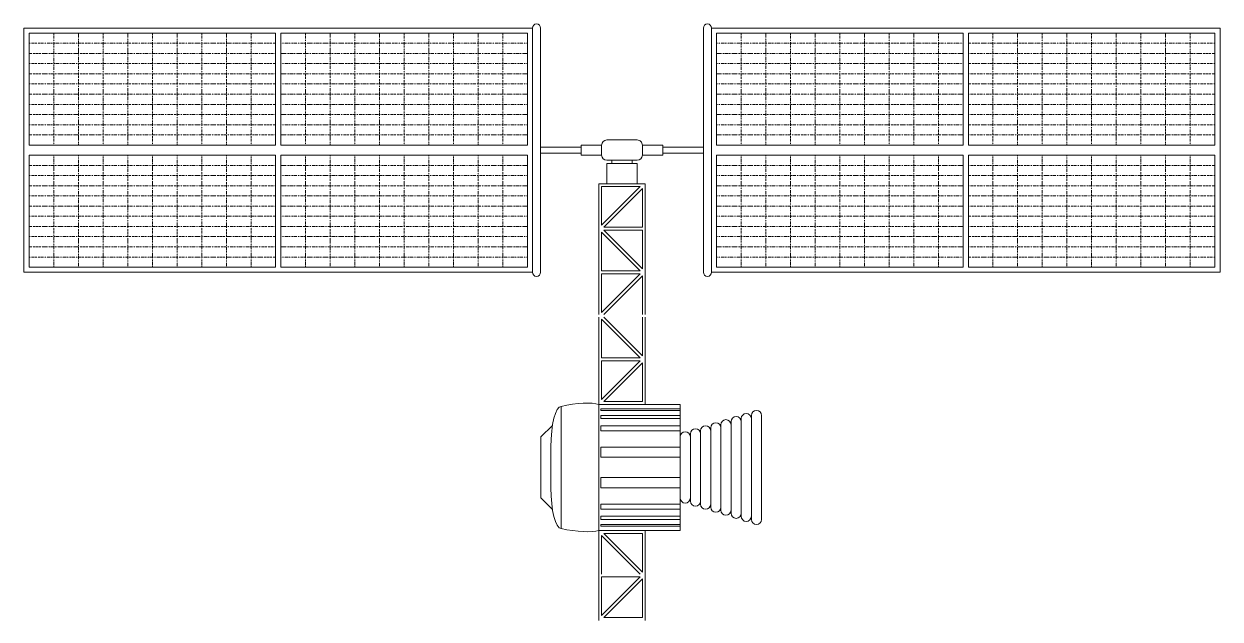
# Model space of a CAD drawing. Header units: millimetres. Extents: x -890 to 1369, y -178 to 677.
# Drawn here: x 781 to 1369, y 384 to 677 of the extents above; entities that cross this region are included whole.
import ezdxf

# ---------------------------------------------------------------- set-up
doc = ezdxf.new("R2010")
doc.units = ezdxf.units.MM
doc.linetypes.add('DASHDOT', pattern=[1, 0.5, -0.25, 0, -0.25])

msp = doc.modelspace()

# ---------------------------------------------------------------- linework, layer by layer
at = {"linetype": 'DASHDOT', "lineweight": 5}
for p, q in [((795.7093162201518, 672.3355996626565), (795.7093162201518, 617.3355996626565)), ((807.8343162201518, 617.3355996626565), (807.8343162201518, 672.3355996626565)), ((819.9593162201518, 672.3355996626565), (819.9593162201518, 617.3355996626565)), ((832.0843162201518, 617.3355996626565), (832.0843162201518, 672.3355996626565)), ((844.2093162201518, 672.3355996626565), (844.2093162201518, 617.3355996626565)), ((856.3343162201518, 617.3355996626565), (856.3343162201518, 672.3355996626565)), ((868.4593162201518, 672.3355996626565), (868.4593162201518, 617.3355996626565)), ((880.5843162201518, 617.3355996626565), (880.5843162201518, 672.3355996626565)), ((892.7093162201518, 672.3355996626565), (892.7093162201518, 617.3355996626565)), ((919.3793900116043, 672.3355996626565), (919.3793900116043, 617.3355996626565)), ((931.5043900116043, 617.3355996626565), (931.5043900116043, 672.3355996626565)), ((943.6293900116043, 672.3355996626565), (943.6293900116043, 617.3355996626565)), ((955.7543900116043, 617.3355996626565), (955.7543900116043, 672.3355996626565)), ((967.8793900116043, 672.3355996626565), (967.8793900116043, 617.3355996626565)), ((980.0043900116043, 617.3355996626565), (980.0043900116043, 672.3355996626565)), ((992.1293900116043, 672.3355996626565), (992.1293900116043, 617.3355996626565)), ((1004.254390011604, 617.3355996626565), (1004.254390011604, 672.3355996626565)), ((1016.379390011604, 672.3355996626565), (1016.379390011604, 617.3355996626565)), ((1133.629390011604, 672.3355996626565), (1133.629390011604, 617.3355996626565)), ((1145.754390011604, 617.3355996626565), (1145.754390011604, 672.3355996626565)), ((1157.879390011604, 672.3355996626565), (1157.879390011604, 617.3355996626565)), ((1170.004390011604, 617.3355996626565), (1170.004390011604, 672.3355996626565)), ((1182.129390011604, 672.3355996626565), (1182.129390011604, 617.3355996626565)), ((1194.254390011604, 617.3355996626565), (1194.254390011604, 672.3355996626565)), ((1206.379390011604, 672.3355996626565), (1206.379390011604, 617.3355996626565)), ((1218.504390011604, 617.3355996626565), (1218.504390011604, 672.3355996626565)), ((1230.629390011604, 672.3355996626565), (1230.629390011604, 617.3355996626565)), ((1257.299463803057, 672.3355996626565), (1257.299463803057, 617.3355996626565)), ((1269.424463803057, 617.3355996626565), (1269.424463803057, 672.3355996626565)), ((1281.549463803057, 672.3355996626565), (1281.549463803057, 617.3355996626565)), ((1293.674463803057, 617.3355996626565), (1293.674463803057, 672.3355996626565)), ((1305.799463803057, 672.3355996626565), (1305.799463803057, 617.3355996626565)), ((1317.924463803057, 617.3355996626565), (1317.924463803057, 672.3355996626565)), ((1330.049463803057, 672.3355996626565), (1330.049463803057, 617.3355996626565)), ((1342.174463803057, 617.3355996626565), (1342.174463803057, 672.3355996626565)), ((1354.299463803057, 672.3355996626565), (1354.299463803057, 617.3355996626565)), ((783.5843162201518, 667.3355996626565), (904.8343162201518, 667.3355996626565)), ((1028.504390011604, 667.3355996626565), (907.2543900116043, 667.3355996626565)), ((1121.504390011604, 667.3355996626565), (1242.754390011604, 667.3355996626565)), ((1366.424463803057, 667.3355996626565), (1245.174463803057, 667.3355996626565)), ((904.8343162201518, 662.3355996626565), (783.5843162201518, 662.3355996626565)), ((907.2543900116043, 662.3355996626565), (1028.504390011604, 662.3355996626565)), ((1242.754390011604, 662.3355996626565), (1121.504390011604, 662.3355996626565)), ((1245.174463803057, 662.3355996626565), (1366.424463803057, 662.3355996626565)), ((783.5843162201518, 657.3355996626565), (904.8343162201518, 657.3355996626565)), ((1028.504390011604, 657.3355996626565), (907.2543900116043, 657.3355996626565)), ((1121.504390011604, 657.3355996626565), (1242.754390011604, 657.3355996626565)), ((1366.424463803057, 657.3355996626565), (1245.174463803057, 657.3355996626565)), ((904.8343162201518, 652.3355996626565), (783.5843162201518, 652.3355996626565)), ((783.5843162201518, 647.3355996626565), (904.8343162201518, 647.3355996626565)), ((907.2543900116043, 652.3355996626565), (1028.504390011604, 652.3355996626565)), ((1028.504390011604, 647.3355996626565), (907.2543900116043, 647.3355996626565)), ((1242.754390011604, 652.3355996626565), (1121.504390011604, 652.3355996626565)), ((1121.504390011604, 647.3355996626565), (1242.754390011604, 647.3355996626565)), ((1245.174463803057, 652.3355996626565), (1366.424463803057, 652.3355996626565)), ((1366.424463803057, 647.3355996626565), (1245.174463803057, 647.3355996626565)), ((904.8343162201518, 642.3355996626565), (783.5843162201518, 642.3355996626565)), ((907.2543900116043, 642.3355996626565), (1028.504390011604, 642.3355996626565)), ((1242.754390011604, 642.3355996626565), (1121.504390011604, 642.3355996626565)), ((1245.174463803057, 642.3355996626565), (1366.424463803057, 642.3355996626565)), ((783.5843162201518, 637.3355996626565), (904.8343162201518, 637.3355996626565)), ((1028.504390011604, 637.3355996626565), (907.2543900116043, 637.3355996626565)), ((1121.504390011604, 637.3355996626565), (1242.754390011604, 637.3355996626565)), ((1366.424463803057, 637.3355996626565), (1245.174463803057, 637.3355996626565)), ((904.8343162201518, 632.3355996626565), (783.5843162201518, 632.3355996626565)), ((907.2543900116043, 632.3355996626565), (1028.504390011604, 632.3355996626565)), ((1242.754390011604, 632.3355996626565), (1121.504390011604, 632.3355996626565)), ((1245.174463803057, 632.3355996626565), (1366.424463803057, 632.3355996626565)), ((783.5843162201518, 627.3355996626565), (904.8343162201518, 627.3355996626565)), ((1028.504390011604, 627.3355996626565), (907.2543900116043, 627.3355996626565)), ((1121.504390011604, 627.3355996626565), (1242.754390011604, 627.3355996626565)), ((1366.424463803057, 627.3355996626565), (1245.174463803057, 627.3355996626565)), ((904.8343162201518, 622.3355996626565), (783.5843162201518, 622.3355996626565)), ((907.2543900116043, 622.3355996626565), (1028.504390011604, 622.3355996626565)), ((1242.754390011604, 622.3355996626565), (1121.504390011604, 622.3355996626565)), ((1245.174463803057, 622.3355996626565), (1366.424463803057, 622.3355996626565)), ((795.7093162201518, 557.3355996626565), (795.7093162201518, 612.3355996626565)), ((807.8343162201518, 612.3355996626565), (807.8343162201518, 557.3355996626565)), ((819.9593162201518, 557.3355996626565), (819.9593162201518, 612.3355996626565)), ((832.0843162201518, 612.3355996626565), (832.0843162201518, 557.3355996626565)), ((844.2093162201518, 557.3355996626565), (844.2093162201518, 612.3355996626565)), ((856.3343162201518, 612.3355996626565), (856.3343162201518, 557.3355996626565)), ((868.4593162201518, 557.3355996626565), (868.4593162201518, 612.3355996626565)), ((880.5843162201518, 612.3355996626565), (880.5843162201518, 557.3355996626565)), ((892.7093162201518, 557.3355996626565), (892.7093162201518, 612.3355996626565)), ((919.3793900116043, 557.3355996626565), (919.3793900116043, 612.3355996626565)), ((931.5043900116043, 612.3355996626565), (931.5043900116043, 557.3355996626565)), ((943.6293900116043, 557.3355996626565), (943.6293900116043, 612.3355996626565)), ((955.7543900116043, 612.3355996626565), (955.7543900116043, 557.3355996626565)), ((967.8793900116043, 557.3355996626565), (967.8793900116043, 612.3355996626565)), ((980.0043900116043, 612.3355996626565), (980.0043900116043, 557.3355996626565)), ((992.1293900116043, 557.3355996626565), (992.1293900116043, 612.3355996626565)), ((1004.254390011604, 612.3355996626565), (1004.254390011604, 557.3355996626565)), ((1016.379390011604, 557.3355996626565), (1016.379390011604, 612.3355996626565)), ((1133.629390011604, 557.3355996626565), (1133.629390011604, 612.3355996626565)), ((1145.754390011604, 612.3355996626565), (1145.754390011604, 557.3355996626565)), ((1157.879390011604, 557.3355996626565), (1157.879390011604, 612.3355996626565)), ((1170.004390011604, 612.3355996626565), (1170.004390011604, 557.3355996626565)), ((1182.129390011604, 557.3355996626565), (1182.129390011604, 612.3355996626565)), ((1194.254390011604, 612.3355996626565), (1194.254390011604, 557.3355996626565)), ((1206.379390011604, 557.3355996626565), (1206.379390011604, 612.3355996626565)), ((1218.504390011604, 612.3355996626565), (1218.504390011604, 557.3355996626565)), ((1230.629390011604, 557.3355996626565), (1230.629390011604, 612.3355996626565)), ((1257.299463803057, 557.3355996626565), (1257.299463803057, 612.3355996626565)), ((1269.424463803057, 612.3355996626565), (1269.424463803057, 557.3355996626565)), ((1281.549463803057, 557.3355996626565), (1281.549463803057, 612.3355996626565)), ((1293.674463803057, 612.3355996626565), (1293.674463803057, 557.3355996626565)), ((1305.799463803057, 557.3355996626565), (1305.799463803057, 612.3355996626565)), ((1317.924463803057, 612.3355996626565), (1317.924463803057, 557.3355996626565)), ((1330.049463803057, 557.3355996626565), (1330.049463803057, 612.3355996626565)), ((1342.174463803057, 612.3355996626565), (1342.174463803057, 557.3355996626565)), ((1354.299463803057, 557.3355996626565), (1354.299463803057, 612.3355996626565)), ((904.8343162201518, 607.3355996626565), (783.5843162201518, 607.3355996626565)), ((907.2543900116043, 607.3355996626565), (1028.504390011604, 607.3355996626565)), ((1242.754390011604, 607.3355996626565), (1121.504390011604, 607.3355996626565)), ((1245.174463803057, 607.3355996626565), (1366.424463803057, 607.3355996626565)), ((783.5843162201518, 602.3355996626565), (904.8343162201518, 602.3355996626565)), ((1028.504390011604, 602.3355996626565), (907.2543900116043, 602.3355996626565)), ((1121.504390011604, 602.3355996626565), (1242.754390011604, 602.3355996626565)), ((1366.424463803057, 602.3355996626565), (1245.174463803057, 602.3355996626565)), ((904.8343162201518, 597.3355996626565), (783.5843162201518, 597.3355996626565)), ((907.2543900116043, 597.3355996626565), (1028.504390011604, 597.3355996626565)), ((1242.754390011604, 597.3355996626565), (1121.504390011604, 597.3355996626565)), ((1245.174463803057, 597.3355996626565), (1366.424463803057, 597.3355996626565)), ((783.5843162201518, 592.3355996626565), (904.8343162201518, 592.3355996626565)), ((1028.504390011604, 592.3355996626565), (907.2543900116043, 592.3355996626565)), ((1121.504390011604, 592.3355996626565), (1242.754390011604, 592.3355996626565)), ((1366.424463803057, 592.3355996626565), (1245.174463803057, 592.3355996626565)), ((904.8343162201518, 587.3355996626565), (783.5843162201518, 587.3355996626565)), ((783.5843162201518, 582.3355996626565), (904.8343162201518, 582.3355996626565)), ((907.2543900116043, 587.3355996626565), (1028.504390011604, 587.3355996626565)), ((1028.504390011604, 582.3355996626565), (907.2543900116043, 582.3355996626565)), ((1242.754390011604, 587.3355996626565), (1121.504390011604, 587.3355996626565)), ((1121.504390011604, 582.3355996626565), (1242.754390011604, 582.3355996626565)), ((1245.174463803057, 587.3355996626565), (1366.424463803057, 587.3355996626565)), ((1366.424463803057, 582.3355996626565), (1245.174463803057, 582.3355996626565)), ((904.8343162201518, 577.3355996626565), (783.5843162201518, 577.3355996626565)), ((907.2543900116043, 577.3355996626565), (1028.504390011604, 577.3355996626565)), ((1242.754390011604, 577.3355996626565), (1121.504390011604, 577.3355996626565)), ((1245.174463803057, 577.3355996626565), (1366.424463803057, 577.3355996626565)), ((783.5843162201518, 572.3355996626565), (904.8343162201518, 572.3355996626565)), ((1028.504390011604, 572.3355996626565), (907.2543900116043, 572.3355996626565)), ((1121.504390011604, 572.3355996626565), (1242.754390011604, 572.3355996626565)), ((1366.424463803057, 572.3355996626565), (1245.174463803057, 572.3355996626565)), ((904.8343162201518, 567.3355996626565), (783.5843162201518, 567.3355996626565)), ((907.2543900116043, 567.3355996626565), (1028.504390011604, 567.3355996626565)), ((1242.754390011604, 567.3355996626565), (1121.504390011604, 567.3355996626565)), ((1245.174463803057, 567.3355996626565), (1366.424463803057, 567.3355996626565)), ((783.5843162201518, 562.3355996626565), (904.8343162201518, 562.3355996626565)), ((1028.504390011604, 562.3355996626565), (907.2543900116043, 562.3355996626565)), ((1121.504390011604, 562.3355996626565), (1242.754390011604, 562.3355996626565)), ((1366.424463803057, 562.3355996626565), (1245.174463803057, 562.3355996626565))]:
    msp.add_line(p, q, dxfattribs=at)
at = {"lineweight": 13}
for p, q in [((1031.004390011604, 554.8355996626565), (1031.004390011604, 674.8355996626565)), ((1035.004390011604, 674.8355996626565), (1035.004390011604, 616.3355996626565)), ((1115.004390011604, 674.8355996626565), (1115.004390011604, 616.3355996626565)), ((1119.004390011604, 554.8355996626565), (1119.004390011604, 674.8355996626565)), ((1067.504390011604, 619.8355996626565), (1075.004390011604, 619.8355996626563)), ((1082.504390011604, 619.8355996626565), (1075.004390011604, 619.8355996626563)), ((1055.004390011604, 616.3355996626565), (1035.004390011604, 616.3355996626565)), ((1035.004390011604, 616.3355996626565), (1035.004390011604, 613.3355996626565)), ((1035.004390011604, 613.3355996626565), (1055.004390011604, 613.3355996626565)), ((1035.004390011604, 613.3355996626565), (1035.004390011604, 554.8355996626565)), ((1065.004390011604, 617.3355996626565), (1055.004390011604, 617.3355996626565)), ((1055.004390011604, 617.3355996626565), (1055.004390011604, 612.3355996626565)), ((1055.004390011604, 617.3355996626565), (1055.004390011604, 616.3355996626565)), ((1055.004390011604, 612.3355996626565), (1065.004390011604, 612.3355996626565)), ((1065.004390011604, 612.3355996626565), (1065.004390011604, 617.3355996626565)), ((1085.004390011604, 612.3355996626565), (1085.004390011604, 617.3355996626565)), ((1085.004390011604, 617.3355996626565), (1095.004390011604, 617.3355996626565)), ((1095.004390011604, 612.3355996626565), (1085.004390011604, 612.3355996626565)), ((1095.004390011604, 617.3355996626565), (1095.004390011604, 612.3355996626565)), ((1095.004390011604, 617.3355996626565), (1095.004390011604, 616.3355996626565)), ((1095.004390011604, 616.3355996626565), (1115.004390011604, 616.3355996626565)), ((1115.004390011604, 613.3355996626565), (1095.004390011604, 613.3355996626565)), ((1115.004390011604, 616.3355996626565), (1115.004390011604, 613.3355996626565)), ((1115.004390011604, 613.3355996626565), (1115.004390011604, 554.8355996626565)), ((1070.004390011604, 609.8355996626565), (1067.504390011604, 609.8355996626565)), ((1082.504390011604, 608.3355996626565), (1067.504390011604, 608.3355996626565)), ((1067.504390011604, 608.3355996626565), (1067.504390011604, 598.3355996626565)), ((1080.004390011604, 609.8355996626565), (1070.004390011604, 609.8355996626565)), ((1070.004390011604, 609.8355996626565), (1070.004390011604, 608.3355996626565)), ((1080.004390011604, 608.3355996626565), (1080.004390011604, 609.8355996626565)), ((1080.004390011604, 609.8355996626565), (1082.504390011604, 609.8355996626565)), ((1082.504390011604, 598.3355996626565), (1082.504390011604, 608.3355996626565)), ((1045.055830290103, 488.9604421072334), (1045.055830290103, 428.9604421072337)), ((1063.604390011604, 489.9355996626563), (1063.604390011604, 427.9852845518108)), ((1133.604390011604, 481.4604421072336), (1133.604390011604, 482.9604421072336)), ((1138.604390011604, 484.4604421072336), (1138.604390011604, 482.9604421072336)), ((1138.604390011604, 482.9604421072336), (1138.604390011604, 434.9604421072336)), ((1143.604390011604, 484.4604421072336), (1143.604390011604, 433.4604421072336)), ((1035.055830290103, 473.9604421072336), (1040.829123123241, 479.6449703799088)), ((1113.604390011604, 475.4604421072336), (1113.604390011604, 476.9604421072336)), ((1118.604390011604, 476.9604421072336), (1118.604390011604, 478.4604421072336)), ((1118.604390011604, 476.9604421072336), (1118.604390011604, 440.9604421072336)), ((1123.604390011604, 479.9604421072336), (1123.604390011604, 478.4604421072336)), ((1123.604390011604, 478.4604421072336), (1123.604390011604, 439.4604421072336)), ((1128.604390011604, 479.9604421072336), (1128.604390011604, 481.4604421072336)), ((1128.604390011604, 479.9604421072336), (1128.604390011604, 437.9604421072336)), ((1133.604390011604, 481.4604421072336), (1133.604390011604, 436.4604421072336)), ((1035.055830290103, 458.9604421072336), (1035.055830290103, 473.9604421072336)), ((1108.604390011604, 473.9604421072336), (1108.604390011604, 475.4604421072336)), ((1108.604390011604, 473.9604421072336), (1108.604390011604, 443.9604421072336)), ((1113.604390011604, 475.4604421072336), (1113.604390011604, 442.4604421072336)), ((1040.055830290103, 468.9604421072335), (1040.055830290103, 458.9604421072336)), ((1035.055830290103, 458.9604421072336), (1035.055830290103, 443.9604421072336)), ((1040.055830290103, 448.9604421072336), (1040.055830290103, 458.9604421072336)), ((1035.055830290103, 443.9604421072336), (1040.829123123241, 438.2759138345584)), ((1108.604390011604, 443.9604421072336), (1108.604390011604, 442.4604421072336)), ((1113.604390011604, 442.4604421072336), (1113.604390011604, 440.9604421072336)), ((1118.604390011604, 440.9604421072336), (1118.604390011604, 439.4604421072336)), ((1123.604390011604, 437.9604421072336), (1123.604390011604, 439.4604421072336)), ((1128.604390011604, 437.9604421072336), (1128.604390011604, 436.4604421072336)), ((1133.604390011604, 436.4604421072336), (1133.604390011604, 434.9604421072336)), ((1138.604390011604, 433.4604421072336), (1138.604390011604, 434.9604421072336)), ((1063.604390011604, 427.9852845518108), (1086.404390011604, 427.9852845518108))]:
    msp.add_line(p, q, dxfattribs=at)
at = {"lineweight": 5}
for p, q in [((1063.604390011604, 596.9355996626564), (1063.604390011604, 598.3355996626565)), ((1063.604390011604, 598.3355996626565), (1086.404390011604, 598.3355996626565)), ((1063.604390011604, 576.9355996626564), (1063.604390011604, 596.9355996626564)), ((1065.004390011604, 577.9355996626564), (1065.004390011604, 596.9355996626564)), ((1065.004390011604, 577.9355996626564), (1084.004390011604, 596.9355996626564)), ((1065.004390011604, 596.9355996626564), (1084.004390011604, 596.9355996626564)), ((1066.004390011604, 576.9355996626564), (1085.004390011604, 595.9355996626564)), ((1085.004390011604, 595.9355996626564), (1085.004390011604, 576.9355996626564)), ((1086.404390011604, 598.3355996626565), (1086.404390011604, 596.9355996626564)), ((1086.404390011604, 596.9355996626564), (1086.404390011604, 576.9355996626564)), ((1063.604390011604, 575.5355996626565), (1063.604390011604, 576.9355996626564)), ((1066.004390011604, 576.9355996626564), (1085.004390011604, 576.9355996626564)), ((1086.404390011604, 576.9355996626564), (1086.404390011604, 575.5355996626565)), ((1063.604390011604, 575.5355996626565), (1063.604390011604, 555.5355996626565)), ((1065.004390011604, 574.5355996626565), (1065.004390011604, 555.5355996626565)), ((1065.004390011604, 574.5355996626565), (1084.004390011604, 555.5355996626565)), ((1085.004390011604, 575.5355996626565), (1066.004390011604, 575.5355996626565)), ((1066.004390011604, 575.5355996626565), (1085.004390011604, 556.5355996626565)), ((1085.004390011604, 556.5355996626565), (1085.004390011604, 575.5355996626565)), ((1086.404390011604, 554.1355996626564), (1086.404390011604, 575.5355996626565)), ((1086.404390011604, 554.1355996626564), (1086.404390011604, 575.5355996626565)), ((1063.604390011604, 555.5355996626565), (1063.604390011604, 554.1355996626564)), ((1063.604390011604, 555.5355996626565), (1063.604390011604, 554.1355996626564)), ((1063.604390011604, 534.1355996626564), (1063.604390011604, 554.1355996626564)), ((1065.004390011604, 555.5355996626565), (1084.004390011604, 555.5355996626565)), ((1065.004390011604, 535.1355996626564), (1065.004390011604, 554.1355996626564)), ((1065.004390011604, 535.1355996626564), (1084.004390011604, 554.1355996626564)), ((1065.004390011604, 554.1355996626564), (1084.004390011604, 554.1355996626564)), ((1066.004390011604, 534.1355996626564), (1085.004390011604, 553.1355996626564)), ((1085.004390011604, 553.1355996626564), (1085.004390011604, 534.1355996626564)), ((1086.404390011604, 554.1355996626564), (1086.404390011604, 534.1355996626564)), ((1063.604390011604, 532.7355996626566), (1063.604390011604, 512.7355996626563)), ((1065.004390011604, 531.7355996626566), (1065.004390011604, 512.7355996626566)), ((1065.004390011604, 531.7355996626566), (1084.004390011604, 512.7355996626566)), ((1066.004390011604, 532.7355996626566), (1085.004390011604, 513.7355996626566)), ((1085.004390011604, 513.7355996626566), (1085.004390011604, 532.7355996626566)), ((1086.404390011604, 511.3355996626565), (1086.404390011604, 532.7355996626566)), ((1086.404390011604, 511.3355996626564), (1086.404390011604, 532.7355996626563)), ((1063.604390011604, 491.3355996626564), (1063.604390011604, 512.7355996626563)), ((1065.004390011604, 512.7355996626566), (1084.004390011604, 512.7355996626566)), ((1065.004390011604, 492.3355996626563), (1065.004390011604, 511.3355996626564)), ((1065.004390011604, 492.3355996626564), (1084.004390011604, 511.3355996626564)), ((1065.004390011604, 511.3355996626564), (1084.004390011604, 511.3355996626564)), ((1066.004390011604, 491.3355996626564), (1085.004390011604, 510.3355996626564)), ((1085.004390011604, 510.3355996626563), (1085.004390011604, 491.3355996626564)), ((1086.404390011604, 511.3355996626564), (1086.404390011604, 491.3355996626564)), ((1063.604390011604, 491.3355996626564), (1063.604390011604, 489.9355996626564)), ((1066.004390011604, 491.3355996626564), (1085.004390011604, 491.3355996626564)), ((1086.404390011604, 489.9355996626565), (1086.404390011604, 491.3355996626564)), ((1063.604390011604, 426.5852845518108), (1063.604390011604, 427.9852845518108)), ((1063.604390011604, 426.5852845518108), (1063.604390011604, 405.1852845518109)), ((1065.004390011604, 425.585284551811), (1065.004390011604, 406.5852845518108)), ((1065.004390011604, 425.5852845518108), (1084.004390011604, 406.5852845518108)), ((1066.004390011604, 426.5852845518108), (1085.004390011604, 407.5852845518108)), ((1066.004390011604, 426.5852845518108), (1085.004390011604, 426.5852845518108)), ((1085.004390011604, 407.585284551811), (1085.004390011604, 426.5852845518108)), ((1086.404390011604, 427.9852845518108), (1086.404390011604, 426.5852845518108)), ((1086.404390011604, 406.5852845518108), (1086.404390011604, 426.5852845518108)), ((1086.404390011604, 406.5852845518108), (1086.404390011604, 385.1852845518108)), ((1086.404390011604, 406.5852845518108), (1086.404390011604, 385.1852845518109)), ((1063.604390011604, 385.1852845518108), (1063.604390011604, 405.1852845518109)), ((1065.004390011604, 386.1852845518107), (1065.004390011604, 405.1852845518108)), ((1065.004390011604, 405.1852845518108), (1084.004390011604, 405.1852845518108)), ((1065.004390011604, 386.1852845518108), (1084.004390011604, 405.1852845518108)), ((1066.004390011604, 385.1852845518108), (1085.004390011604, 404.1852845518108)), ((1085.004390011604, 404.1852845518107), (1085.004390011604, 385.1852845518108)), ((1063.604390011604, 385.1852845518108), (1063.604390011604, 383.7852845518108)), ((1085.004390011604, 385.1852845518108), (1066.004390011604, 385.1852845518108)), ((1086.404390011604, 383.7852845518108), (1086.404390011604, 385.1852845518108))]:
    msp.add_line(p, q, dxfattribs=at)
at = {"lineweight": 13}
for points in [[(1031.004390011604, 674.8355996626565), (781.0043900116043, 674.8355996626565), (781.0043900116043, 554.8355996626565), (1031.004390011604, 554.8355996626565)], [(1119.004390011604, 674.8355996626565), (1369.004390011604, 674.8355996626565), (1369.004390011604, 554.8355996626565), (1119.004390011604, 554.8355996626565)], [(1063.604390011604, 489.9355996626563), (1103.604390011604, 489.9355996626563), (1103.604390011604, 427.9852845518108), (1063.604390011604, 427.9852845518108)]]:
    msp.add_lwpolyline(points, close=True, dxfattribs=at)
at = {"lineweight": 9}
for points in [[(904.7543900116043, 617.3355996626565), (783.5043900116043, 617.3355996626565), (783.5043900116043, 672.3355996626565), (904.7543900116043, 672.3355996626565)], [(1028.504390011604, 617.3355996626565), (907.2543900116043, 617.3355996626565), (907.2543900116043, 672.3355996626565), (1028.504390011604, 672.3355996626565)], [(1121.504390011604, 617.3355996626565), (1242.754390011604, 617.3355996626565), (1242.754390011604, 672.3355996626565), (1121.504390011604, 672.3355996626565)], [(1245.254390011604, 617.3355996626565), (1366.504390011604, 617.3355996626565), (1366.504390011604, 672.3355996626565), (1245.254390011604, 672.3355996626565)], [(904.7543900116043, 612.3355996626565), (783.5043900116043, 612.3355996626565), (783.5043900116043, 557.3355996626565), (904.7543900116043, 557.3355996626565)], [(1028.504390011604, 612.3355996626565), (907.2543900116043, 612.3355996626565), (907.2543900116043, 557.3355996626565), (1028.504390011604, 557.3355996626565)], [(1121.504390011604, 612.3355996626565), (1242.754390011604, 612.3355996626565), (1242.754390011604, 557.3355996626565), (1121.504390011604, 557.3355996626565)], [(1245.254390011604, 612.3355996626565), (1366.504390011604, 612.3355996626565), (1366.504390011604, 557.3355996626565), (1245.254390011604, 557.3355996626565)], [(1064.604390011604, 486.9604421072336), (1103.604390011604, 486.9604421072336), (1103.604390011604, 487.7604421072336), (1064.604390011604, 487.7604421072336)], [(1064.604390011604, 482.9604421072336), (1103.604390011604, 482.9604421072336), (1103.604390011604, 484.4604421072336), (1064.604390011604, 484.4604421072336)], [(1064.604390011604, 476.9604421072336), (1103.604390011604, 476.9604421072336), (1103.604390011604, 479.4604421072336), (1064.604390011604, 479.4604421072336)], [(1064.604390011604, 468.9604421072336), (1103.604390011604, 468.9604421072336), (1103.604390011604, 463.9604421072336), (1064.604390011604, 463.9604421072336)], [(1064.604390011604, 448.9604421072336), (1103.604390011604, 448.9604421072336), (1103.604390011604, 453.9604421072336), (1064.604390011604, 453.9604421072336)], [(1064.604390011604, 440.9604421072336), (1103.604390011604, 440.9604421072336), (1103.604390011604, 438.4604421072336), (1064.604390011604, 438.4604421072336)], [(1064.604390011604, 434.9604421072336), (1103.604390011604, 434.9604421072336), (1103.604390011604, 433.4604421072336), (1064.604390011604, 433.4604421072336)], [(1064.604390011604, 430.9604421072336), (1103.604390011604, 430.9604421072336), (1103.604390011604, 430.1604421072336), (1064.604390011604, 430.1604421072336)]]:
    msp.add_lwpolyline(points, close=True, dxfattribs=at)
at = {"lineweight": 13}
for centre, radius, start, end in [((1033.004390011604, 674.8355996626565), 2, 0, 180), ((1117.004390011604, 674.8355996626565), 2, 0, 180), ((1067.504390011604, 617.3355996626565), 2.5, 90.00000000000001, 180), ((1082.504390011604, 617.3355996626565), 2.5, 0, 90.00000000000001), ((1067.504390011604, 612.3355996626565), 2.5, 180, 270), ((1082.504390011604, 612.3355996626565), 2.5, 270, 0), ((1033.004390011604, 554.8355996626565), 2, 180, 0), ((1117.004390011604, 554.8355996626565), 2, 180, 0), ((1126.104390011604, 479.9604421072336), 2.5, 0, 180), ((1131.104390011604, 481.4604421072336), 2.5, 0, 180), ((1136.104390011604, 482.9604421072336), 2.5, 0, 180), ((1141.104390011604, 484.4604421072336), 2.5, 0, 180), ((1106.104390011604, 473.9604421072336), 2.5, 0, 180), ((1111.104390011604, 475.4604421072336), 2.5, 0, 180), ((1116.104390011604, 476.9604421072336), 2.5, 0, 180), ((1121.104390011604, 478.4604421072336), 2.5, 0, 180), ((1106.104390011604, 443.9604421072336), 2.5, 180, 0), ((1111.104390011604, 442.4604421072336), 2.5, 180, 0), ((1116.104390011604, 440.9604421072336), 2.5, 180, 0), ((1121.104390011604, 439.4604421072336), 2.5, 180, 0), ((1126.104390011604, 437.9604421072336), 2.5, 180, 0), ((1131.104390011604, 436.4604421072336), 2.5, 180, 0), ((1136.104390011604, 434.9604421072336), 2.5, 180, 0), ((1141.104390011604, 433.4604421072336), 2.5, 180, 0)]:
    msp.add_arc(centre, radius, start, end, dxfattribs=at)
at = {"lineweight": 13, "extrusion": (0, 0, -1)}
for centre, major_axis, end_param in [((1045.055830290103, 468.9604421072335), (-3.673940397442059e-15, -20), 3.141592653589793), ((1046.121346412036, 484.0752936556611), (-19.54059380628908, -4.262064487735576), 2.730075807522303)]:
    msp.add_ellipse(centre, major_axis=major_axis, ratio=0.25, start_param=1.570796326794897, end_param=end_param, dxfattribs=at)
at = {"lineweight": 13}
for centre, major_axis, end_param in [((1045.055830290103, 448.9604421072336), (3.673940397442059e-15, 20), 3.141592653589793), ((1046.121346412036, 433.845590558806), (-19.54059380628908, 4.262064487735583), 2.730075807522303)]:
    msp.add_ellipse(centre, major_axis=major_axis, ratio=0.25, start_param=1.570796326794897, end_param=end_param, dxfattribs=at)

doc.saveas('drawing.dxf')
